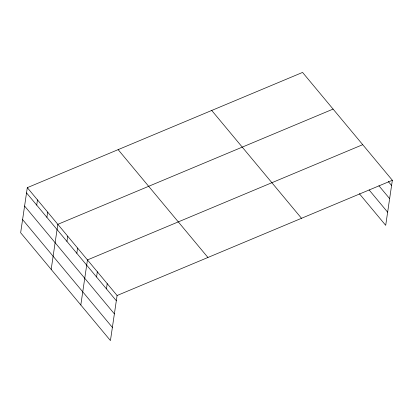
<?xml version="1.0" encoding="UTF-8"?>
<svg xmlns="http://www.w3.org/2000/svg" width="413" height="413" viewBox="0 0 413 413"><rect width="100%" height="100%" fill="white"/><g stroke="black" fill="none" stroke-linecap="round" stroke-linejoin="round"><path stroke-width="0.62" d="M27.304 187.667L20.65 232.736L110.436 340.575L117.091 295.512L27.304 187.667L302.564 72.425L392.35 180.264L385.696 225.333L359.356 193.697M36.711 205.116L37.48 199.892M46.886 217.341L47.655 212.112M51.176 269.4L57.83 224.336L333.09 109.094M66.937 241.424L67.711 236.2M76.813 253.288L77.587 248.058M80.809 304.985L87.463 259.922L362.717 144.679M96.57 277.009L97.339 271.785M106.446 288.873L107.215 283.648M117.091 295.512L392.35 180.264M388.287 181.539L391.581 185.494M378.938 185.788L389.635 198.638M369.119 189.944L387.637 212.184M211.724 110.457L301.516 218.296M118.139 149.64L207.93 257.48M26.535 192.897L116.321 300.736M24.589 206.041L114.38 313.88M22.591 219.587L112.382 327.426"/></g></svg>
